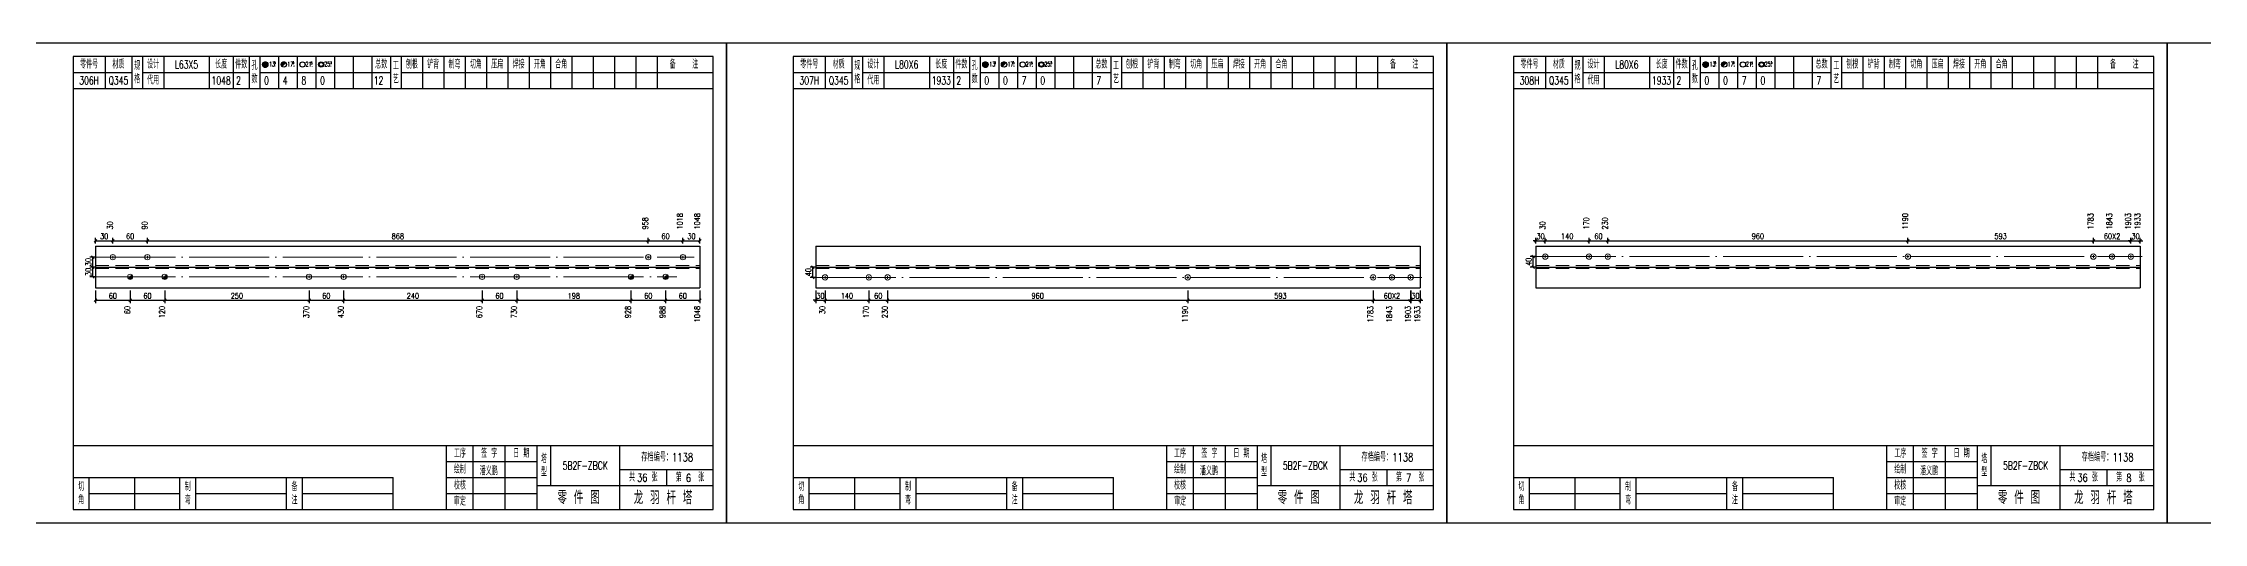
# Model space of a CAD drawing. Header units: millimetres. Extents: x 0 to 30240, y -10896 to -1348.
# Drawn here: x 1364 to 2174, y -2530 to -2350 of the extents above; entities that cross this region are included whole.
import ezdxf
from ezdxf.enums import TextEntityAlignment as Align

# ---------------------------------------------------------------- set-up
doc = ezdxf.new("R2010")
doc.units = ezdxf.units.MM
doc.header["$LTSCALE"] = 20
doc.header["$PDMODE"] = 1
doc.linetypes.add('DASHDOT2X', pattern=[1.75, 1.5, -0.125, 0, -0.125])
doc.linetypes.add('HIDDEN', pattern=[0.375, 0.25, -0.125])
for name, color, linetype, lineweight in [('1', 7, 'Continuous', 25), ('11', 3, 'Continuous', 13), ('2', 1, 'HIDDEN', 13), ('5', 1, 'Continuous', 13), ('7', 2, 'DASHDOT2X', 13)]:
    doc.layers.add(name, color=color, linetype=linetype, lineweight=lineweight)
doc.styles.get("Standard").update_dxf_attribs({"font": 'simplex', "width": 0.7, "bigfont": 'gbhzfs.shx'})
doc.styles.add('SYMBOL_TXT', font='txt.shx', dxfattribs={"width": 0.6})
doc.styles.add('TITLE_TXT', font='simplex.shx', dxfattribs={"width": 0.75, "height": 2.5, "bigfont": 'gbhzfs.shx'})
doc.dimstyles.get("Standard").update_dxf_attribs({"dimtxt": 2.1, "dimasz": 1, "dimexe": 1.05, "dimexo": 0, "dimgap": 0.63, "dimtad": 1, "dimzin": 0, "dimdsep": 46, "dimtxsty": 'standard', "dimblk": 'OBLIQUE', "dimblk1": 'OBLIQUE', "dimblk2": 'OBLIQUE', "dimcen": 0.09, "dimadec": 0, "dimazin": 0, "dimtfac": 1, "dimtdec": 1, "dimtix": 1, "dimtmove": 0, "dimatfit": 3, "dimfxl": 0, "dimtolj": 1, "dimtzin": 0, "dimarcsym": 0})
pattern_1 = [(0, (-3, 0), (0, 0.0125), [])]

# ---------------------------------------------------------------- blocks, each defined once
blk = doc.blocks.new('M12_HOLE')
h = blk.add_hatch()
h.set_pattern_fill('LINE', scale=0.1, style=0)
h.set_pattern_definition(pattern_1)
h.paths.add_polyline_path([(-5, 0, 1), (-1, 0, 1)])
at = {"color": 7}
blk.add_circle((-3, 0), 2, dxfattribs=at)
at = {"color": 7, "attachment_point": 1, "style": 'SYMBOL_TXT'}
for s, insert, char_height, width in [('13\\f??|b0|i0|c0|p54;.', (-0.1, 2.1), 3.5, 5.707), ('5', (3.7, 2.3), 1.8, 2.931)]:
    blk.add_mtext(s, dxfattribs=dict(at, insert=insert, char_height=char_height, width=width))
blk = doc.blocks.new('M16_HOLE')
h = blk.add_hatch()
h.set_pattern_fill('LINE', scale=0.1, style=0)
h.set_pattern_definition(pattern_1)
h.paths.add_polyline_path([(-1.6, 1.4, 0.668179), (-5, 0, 0.198912), (-4.4, -1.4)])
at = {"color": 7}
blk.add_circle((-3, 0), 2, dxfattribs=at)
at = {"color": 7, "attachment_point": 1, "style": 'SYMBOL_TXT'}
for s, insert, char_height, width in [('17.', (-0.4, 2.1), 3.5, 6.316), ('5', (3.6, 2.3), 1.8, 1.822)]:
    blk.add_mtext(s, dxfattribs=dict(at, insert=insert, char_height=char_height, width=width))
blk = doc.blocks.new('M20_HOLE')
at = {"color": 7}
blk.add_circle((-3, 0), 2, dxfattribs=at)
at = {"color": 7, "attachment_point": 1, "style": 'SYMBOL_TXT'}
for s, insert, char_height, width in [('21.', (-0.7, 2), 3.5, 6.074), ('5', (3.3, 2), 1.8, 1.458)]:
    blk.add_mtext(s, dxfattribs=dict(at, insert=insert, char_height=char_height, width=width))
blk = doc.blocks.new('M24_HOLE')
at = {"color": 7}
for radius in [2, 1.5]:
    blk.add_circle((-3, 0), radius, dxfattribs=at)
at = {"color": 7, "attachment_point": 1, "style": 'SYMBOL_TXT'}
for s, insert, char_height, width in [('25.', (-0.7, 2.1), 3.5, 2.429), ('5', (3.9, 2.3), 1.8, 1.944)]:
    blk.add_mtext(s, dxfattribs=dict(at, insert=insert, char_height=char_height, width=width))
blk = doc.blocks.new('JgCard')
for p, q in [((270, 180), (0, 180)), ((0, 180), (0, 0)), ((270, 0), (270, 180)), ((265, 175), (25, 175)), ((25, 175), (25, 5)), ((37, 175), (37, 163)), ((47, 175), (47, 163)), ((51, 175), (51, 163)), ((59, 175), (59, 163)), ((76, 175), (76, 163)), ((85, 175), (85, 163)), ((91, 175), (91, 163)), ((95, 175), (95, 163)), ((102, 175), (102, 163)), ((109, 175), (109, 163)), ((116, 175), (116, 163)), ((123, 175), (123, 163)), ((130, 175), (130, 163)), ((137, 175), (137, 163)), ((144, 175), (144, 163)), ((148, 175), (148, 163)), ((156, 175), (156, 163)), ((164, 175), (164, 163)), ((172, 175), (172, 163)), ((180, 175), (180, 163)), ((188, 175), (188, 163)), ((196, 175), (196, 163)), ((204, 175), (204, 163)), ((212, 175), (212, 163)), ((220, 175), (220, 163)), ((228, 175), (228, 163)), ((236, 175), (236, 163)), ((244, 175), (244, 163)), ((265, 5), (265, 175)), ((25, 169), (47, 169)), ((25, 163), (265, 163)), ((51, 169), (91, 169)), ((95, 169), (144, 169)), ((148, 169), (265, 169)), ((25, 29), (265, 29)), ((165, 5), (165, 29)), ((175, 5), (175, 29)), ((187, 5), (187, 29)), ((199, 5), (199, 29)), ((204, 29), (204, 14)), ((230, 5), (230, 29)), ((25, 17), (145, 17)), ((31, 5), (31, 17)), ((48, 17), (48, 5)), ((65, 5), (65, 17)), ((71, 5), (71, 17)), ((105, 5), (105, 17)), ((111, 5), (111, 17)), ((145, 5), (145, 17)), ((165, 23), (199, 23)), ((165, 17), (199, 17)), ((230, 20), (265, 20)), ((247.5, 20), (247.5, 14)), ((31, 11), (65, 11)), ((71, 11), (105, 11)), ((111, 11), (145, 11)), ((165, 11), (199, 11)), ((199, 14), (265, 14)), ((0, 0), (270, 0)), ((25, 5), (265, 5))]:
    blk.add_line(p, q)
blk.add_lwpolyline([(96.03, 171.99, -1), (98.03, 171.99, -1)], format="xyb", close=True)
blk.add_point((145, 96))
at = {"xscale": 0.5, "yscale": 0.5, "zscale": 0.5}
for name, p in [('M12_HOLE', (98.53, 171.99)), ('M16_HOLE', (105.5, 172)), ('M20_HOLE', (112.5, 172)), ('M24_HOLE', (119.5, 172))]:
    blk.add_blockref(name, p, dxfattribs=at)
at = {"style": 'TITLE_TXT', "width": 0.75}
for s, height, p in [('存档编号：1138', 3.076, (238.02, 23.07)), ('潘义鹏', 3, (177.45, 17.91)), ('龙 羽 杆 塔', 5, (235.17, 6.97))]:
    blk.add_text(s, height=height, dxfattribs=at).set_placement(p)
at = {"attachment_point": 5, "style": 'TITLE_TXT'}
for s, insert, char_height, width in [('零件号', (31, 172), 3, 15), ('材质', (42, 172), 3, 8), ('规格', (49, 169), 3, 4), ('设计', (55, 172), 3, 8), ('长度', (80.5, 172), 3, 8), ('件数', (88, 172), 3, 6), ('孔数', (93, 169), 3, 4), ('总数', (140.5, 172), 3, 7), ('工\\P艺', (146, 169), 3, 4), ('刨根', (152, 172), 3, 8), ('铲背', (160, 172), 3, 8), ('制弯', (168, 172), 3, 8), ('切角', (176, 172), 3, 8), ('压扁', (184, 172), 3, 8), ('焊接', (192, 172), 3, 8), ('开角', (200, 172), 3, 8), ('合角', (208, 172), 3, 8), ('备    注', (254, 172), 3, 22), ('代用', (55, 166), 3, 8), ('工序', (170, 26), 3, 10), ('签 字', (181, 26), 3, 12), ('日 期', (193, 26), 3, 12), ('塔\\P型', (201.5, 21.5), 3, 5), ('绘制', (170, 20), 3, 10), ('共    张', (238.75, 17), 3, 17.5), ('第    张', (256.25, 17), 3, 17.5), ('切\\P角', (28, 11), 3, 6), ('制\\P弯', (68, 11), 3, 6), ('备\\P注', (108, 11), 3, 6), ('校核', (170, 14), 3, 10), ('审定', (170, 8), 3, 10), ('零 件 图', (214.5, 9.5), 5, 31)]:
    blk.add_mtext(s, dxfattribs=dict(at, insert=insert, char_height=char_height, width=width))
blk = doc.blocks.new('M16')
for p, q in [((-0.71, -0.71), (0.71, 0.71)), ((-0.4, 0), (0.4, 0)), ((0, 0.4), (0, -0.4))]:
    blk.add_line(p, q)
blk.add_circle((0, 0), 1)
for radius in [0.8, 0.6, 0.4, 0.2]:
    blk.add_arc((0, 0), radius, 225, 45)
blk = doc.blocks.new('M20')
for p, q in [((-0.5, 0), (0.5, 0)), ((0, -0.5), (0, 0.5))]:
    blk.add_line(p, q)
blk.add_circle((0, 0), 1)
blk = doc.blocks.new('_Oblique')
at = {"color": 0, "linetype": 'ByBlock', "lineweight": -2}
blk.add_line((-0.5, -0.5), (0.5, 0.5), dxfattribs=at)
blk = doc.blocks.new('*D728')
at = {"layer": '11', "color": 0, "lineweight": -2}
for p, q in [((1653.4, -2443.27), (1653.4, -2448)), ((1656.92, -2443.27), (1656.92, -2448)), ((1653.4, -2446.95), (1652.4, -2446.95)), ((1653.4, -2446.95), (1656.92, -2446.95)), ((1656.92, -2446.95), (1657.92, -2446.95))]:
    blk.add_line(p, q, dxfattribs=at)
at = {"layer": 'Defpoints', "color": 0}
for p in [(1653.4, -2443.27), (1656.92, -2443.27), (1656.92, -2446.95)]:
    blk.add_point(p, dxfattribs=at)
at = {"layer": '11', "color": 0, "lineweight": -2}
blk.add_blockref('_Oblique', (1653.4, -2446.95), dxfattribs=at)
at = {"layer": '11', "color": 0, "lineweight": -2, "rotation": 180}
blk.add_blockref('_Oblique', (1656.92, -2446.95), dxfattribs=at)
at = {"layer": '11', "color": 0, "insert": (1655.16, -2445.27), "char_height": 2.1, "attachment_point": 5}
blk.add_mtext('\\A1;30', dxfattribs=at)
blk = doc.blocks.new('*D734')
at = {"layer": '11', "color": 0, "lineweight": -2}
for p, q in [((1876.45, -2443.27), (1876.45, -2448)), ((1880, -2443.27), (1880, -2448)), ((1876.45, -2446.95), (1875.45, -2446.95)), ((1876.45, -2446.95), (1880, -2446.95)), ((1880, -2446.95), (1881, -2446.95))]:
    blk.add_line(p, q, dxfattribs=at)
at = {"layer": 'Defpoints', "color": 0}
for p in [(1876.45, -2443.27), (1880, -2443.27), (1880, -2446.95)]:
    blk.add_point(p, dxfattribs=at)
at = {"layer": '11', "color": 0, "lineweight": -2}
blk.add_blockref('_Oblique', (1876.45, -2446.95), dxfattribs=at)
at = {"layer": '11', "color": 0, "lineweight": -2, "rotation": 180}
blk.add_blockref('_Oblique', (1880, -2446.95), dxfattribs=at)
at = {"layer": '11', "color": 0, "insert": (1878.22, -2445.27), "char_height": 2.1, "attachment_point": 5}
blk.add_mtext('\\A1;30', dxfattribs=at)
blk = doc.blocks.new('*D736')
at = {"layer": '11', "color": 0, "lineweight": -2}
for p, q in [((1923.4, -2424.58), (1922.4, -2424.58)), ((1923.4, -2425.63), (1923.4, -2423.53)), ((1923.4, -2424.58), (1926.92, -2424.58)), ((1926.92, -2425.63), (1926.92, -2423.53)), ((1926.92, -2424.58), (1927.92, -2424.58))]:
    blk.add_line(p, q, dxfattribs=at)
at = {"layer": 'Defpoints', "color": 0}
for p in [(1923.4, -2425.63), (1926.92, -2424.58), (1926.92, -2425.63)]:
    blk.add_point(p, dxfattribs=at)
at = {"layer": '11', "color": 0, "lineweight": -2}
blk.add_blockref('_Oblique', (1923.4, -2424.58), dxfattribs=at)
at = {"layer": '11', "color": 0, "lineweight": -2, "rotation": 180}
blk.add_blockref('_Oblique', (1926.92, -2424.58), dxfattribs=at)
at = {"layer": '11', "color": 0, "insert": (1925.16, -2422.9), "char_height": 2.1, "attachment_point": 5}
blk.add_mtext('\\A1;30', dxfattribs=at)
blk = doc.blocks.new('*D742')
at = {"layer": '11', "color": 0, "lineweight": -2}
for p, q in [((2146.45, -2424.58), (2145.45, -2424.58)), ((2146.45, -2425.63), (2146.45, -2423.53)), ((2146.45, -2424.58), (2150, -2424.58)), ((2150, -2425.63), (2150, -2423.53)), ((2150, -2424.58), (2151, -2424.58))]:
    blk.add_line(p, q, dxfattribs=at)
at = {"layer": 'Defpoints', "color": 0}
for p in [(2146.45, -2425.63), (2150, -2424.58), (2150, -2425.63)]:
    blk.add_point(p, dxfattribs=at)
at = {"layer": '11', "color": 0, "lineweight": -2}
blk.add_blockref('_Oblique', (2146.45, -2424.58), dxfattribs=at)
at = {"layer": '11', "color": 0, "lineweight": -2, "rotation": 180}
blk.add_blockref('_Oblique', (2150, -2424.58), dxfattribs=at)
at = {"layer": '11', "color": 0, "insert": (2148.22, -2422.9), "char_height": 2.1, "attachment_point": 5}
blk.add_mtext('\\A1;30', dxfattribs=at)

msp = doc.modelspace()

# ---------------------------------------------------------------- linework, layer by layer
at = {"layer": '1'}
for p, q in [((1383.4, -2426.685), (1383.4, -2442.225)), ((1383.4, -2426.685), (1610, -2426.685)), ((1610, -2426.685), (1610, -2442.225)), ((1653.4, -2426.685), (1653.4, -2442.225)), ((1653.4, -2426.685), (1880, -2426.685)), ((1880, -2426.685), (1880, -2442.225)), ((1923.4, -2426.685), (1923.4, -2442.225)), ((1923.4, -2426.685), (2150, -2426.685)), ((2150, -2426.685), (2150, -2442.225)), ((1383.4, -2434.455), (1610, -2434.455)), ((1653.4, -2434.455), (1880, -2434.455)), ((1923.4, -2434.455), (2150, -2434.455)), ((1383.4, -2442.225), (1610, -2442.225)), ((1653.4, -2442.225), (1880, -2442.225)), ((1923.4, -2442.225), (2150, -2442.225))]:
    msp.add_line(p, q, dxfattribs=at)
at = {"layer": '2'}
for p, q in [((1383.4, -2433.838), (1610, -2433.838)), ((1383.4, -2435.071), (1610, -2435.071)), ((1653.4, -2433.872), (1880, -2433.872)), ((1653.4, -2435.038), (1880, -2435.038)), ((1923.4, -2433.872), (2150, -2433.872)), ((1923.4, -2435.038), (2150, -2435.038))]:
    msp.add_line(p, q, dxfattribs=at)
at = {"layer": '7'}
for p, q in [((1383.4, -2430.755), (1607.816, -2430.755)), ((1923.4, -2430.57), (2150.648, -2430.57)), ((1383.4, -2438.155), (1601.327, -2438.155)), ((1653.4, -2438.34), (1880.648, -2438.34))]:
    msp.add_line(p, q, dxfattribs=at)

# ---------------------------------------------------------------- block references
at = {"layer": '1'}
for p in [(1350, -2530.455), (1620, -2530.455), (1890, -2530.455), (2160, -2530.455)]:
    msp.add_blockref('JgCard', p, dxfattribs=at)
at = {"layer": '5'}
for name, p in [('M20', (1389.89, -2430.755)), ('M20', (1402.869, -2430.755)), ('M20', (1590.637, -2430.755)), ('M20', (1603.616, -2430.755)), ('M20', (1926.916, -2430.57)), ('M20', (1943.325, -2430.57)), ('M20', (1950.358, -2430.57)), ('M20', (2062.878, -2430.57)), ('M20', (2132.383, -2430.57)), ('M20', (2139.415, -2430.57)), ('M20', (2146.448, -2430.57)), ('M16', (1396.379, -2438.155)), ('M16', (1409.359, -2438.155)), ('M20', (1463.439, -2438.155)), ('M20', (1476.419, -2438.155)), ('M20', (1528.336, -2438.155)), ('M20', (1541.315, -2438.155)), ('M16', (1584.147, -2438.155)), ('M16', (1597.127, -2438.155)), ('M20', (1656.916, -2438.34)), ('M20', (1673.325, -2438.34)), ('M20', (1680.358, -2438.34)), ('M20', (1792.878, -2438.34)), ('M20', (1862.383, -2438.34)), ('M20', (1869.415, -2438.34)), ('M20', (1876.448, -2438.34))]:
    msp.add_blockref(name, p, dxfattribs=at)

# ---------------------------------------------------------------- texts
at = {"style": 'TITLE_TXT', "width": 0.75}
for s, p in [('36', (1586.438, -2515.024)), ('6', (1604.744, -2515.114)), ('36', (1856.438, -2515.024)), ('7', (1874.744, -2515.114)), ('36', (2126.438, -2515.024)), ('8', (2144.744, -2515.114))]:
    msp.add_text(s, height=3, dxfattribs=at).set_placement(p)
at = {"layer": '1', "width": 0.7}
for s, p in [('L63X5', (1417.5, -2358.455)), ('L80X6', (1687.5, -2358.455)), ('L80X6', (1957.5, -2358.455)), ('306H', (1381, -2364.455)), ('Q345', (1392, -2364.455)), ('1048', (1430.5, -2364.455)), ('2', (1437, -2364.455)), ('0', (1447.5, -2364.455)), ('4', (1454.5, -2364.455)), ('8', (1461.5, -2364.455)), ('0', (1468.5, -2364.455)), ('12', (1489.5, -2364.455)), ('307H', (1651, -2364.455)), ('Q345', (1662, -2364.455)), ('1933', (1700.5, -2364.455)), ('2', (1707, -2364.455)), ('0', (1717.5, -2364.455)), ('0', (1724.5, -2364.455)), ('7', (1731.5, -2364.455)), ('0', (1738.5, -2364.455)), ('7', (1759.5, -2364.455)), ('308H', (1921, -2364.455)), ('Q345', (1932, -2364.455)), ('1933', (1970.5, -2364.455)), ('2', (1977, -2364.455)), ('0', (1987.5, -2364.455)), ('0', (1994.5, -2364.455)), ('7', (2001.5, -2364.455)), ('0', (2008.5, -2364.455)), ('7', (2029.5, -2364.455))]:
    msp.add_text(s, height=3, dxfattribs=at).set_placement(p, align=Align.MIDDLE_CENTER)
for s, p in [('30', (1389.89, -2420.385)), ('90', (1402.869, -2420.385)), ('958', (1590.531, -2420.385)), ('1018', (1603.51, -2420.385)), ('1048', (1610, -2420.385)), ('30', (1926.919, -2420.385)), ('170', (1943.325, -2420.385)), ('230', (1950.358, -2420.385)), ('1190', (2062.877, -2420.385)), ('1783', (2132.412, -2420.385)), ('1843', (2139.445, -2420.385)), ('1903', (2146.477, -2420.385)), ('1933', (2150, -2420.385))]:
    msp.add_text(s, height=2.1, rotation=90, dxfattribs=at).set_placement(p)
for s, p in [('60', (1396.379, -2449.05)), ('120', (1409.359, -2449.05)), ('370', (1463.439, -2449.05)), ('430', (1476.419, -2449.05)), ('670', (1528.336, -2449.05)), ('730', (1541.315, -2449.05)), ('928', (1584.041, -2449.05)), ('988', (1597.021, -2449.05)), ('1048', (1610, -2449.05)), ('30', (1656.919, -2449.05)), ('170', (1673.332, -2449.05)), ('230', (1680.365, -2449.05)), ('1190', (1792.877, -2449.05)), ('1783', (1862.412, -2449.05)), ('1843', (1869.445, -2449.05)), ('1903', (1876.477, -2449.05)), ('1933', (1880, -2449.05))]:
    msp.add_text(s, height=2.1, rotation=90, dxfattribs=at).set_placement(p, align=Align.RIGHT)
at = {"layer": '1', "char_height": 3, "width": 26, "attachment_point": 5}
for insert in [(1567, -2508.955), (1837, -2508.955), (2107, -2508.955)]:
    msp.add_mtext('5B2F-ZBCK', dxfattribs=dict(at, insert=insert))

# ---------------------------------------------------------------- dimensions: what is measured, and where the dimension line sits
at = {"layer": '1'}
for base, p1, p2, text in [((1382.35, -2430.755), (1383.35, -2434.455), (1383.35, -2430.755), '30'), ((1382.35, -2434.455), (1383.35, -2438.155), (1383.35, -2434.455), '30'), ((1652.35, -2434.455), (1653.35, -2438.34), (1653.35, -2434.455), '40'), ((1922.35, -2430.57), (1923.35, -2434.455), (1923.35, -2430.57), '40')]:
    msp.add_linear_dim(base=base, p1=p1, p2=p2, angle=90, text=text, dimstyle='standard', dxfattribs=at).render()
at = {"layer": '11'}
for base, p1, p2, text in [((1389.89, -2424.585), (1383.4, -2425.635), (1389.89, -2425.635), '30'), ((1402.869, -2424.585), (1389.89, -2425.635), (1402.869, -2425.635), '60'), ((1590.637, -2424.585), (1402.869, -2425.635), (1590.637, -2425.635), '868'), ((1603.616, -2424.585), (1590.637, -2425.635), (1603.616, -2425.635), '60'), ((1610, -2424.585), (1603.616, -2425.635), (1610, -2425.635), '30'), ((1943.325, -2424.585), (1926.916, -2425.635), (1943.325, -2425.635), '140'), ((1950.358, -2424.585), (1943.325, -2425.635), (1950.358, -2425.635), '60'), ((2062.878, -2424.585), (1950.358, -2425.635), (2062.878, -2425.635), '960'), ((2132.383, -2424.585), (2062.878, -2425.635), (2132.383, -2425.635), '593'), ((2146.448, -2424.585), (2132.383, -2425.635), (2146.448, -2425.635), '60X2'), ((1396.379, -2446.95), (1383.4, -2443.275), (1396.379, -2443.275), '60'), ((1409.359, -2446.95), (1396.379, -2443.275), (1409.359, -2443.275), '60'), ((1463.439, -2446.95), (1409.359, -2443.275), (1463.439, -2443.275), '250'), ((1476.419, -2446.95), (1463.439, -2443.275), (1476.419, -2443.275), '60'), ((1528.336, -2446.95), (1476.419, -2443.275), (1528.336, -2443.275), '240'), ((1541.315, -2446.95), (1528.336, -2443.275), (1541.315, -2443.275), '60'), ((1584.147, -2446.95), (1541.315, -2443.275), (1584.147, -2443.275), '198'), ((1597.127, -2446.95), (1584.147, -2443.275), (1597.127, -2443.275), '60'), ((1610, -2446.95), (1597.127, -2443.275), (1610, -2443.275), '60'), ((1673.325, -2446.95), (1656.916, -2443.275), (1673.325, -2443.275), '140'), ((1680.358, -2446.95), (1673.325, -2443.275), (1680.358, -2443.275), '60'), ((1792.878, -2446.95), (1680.358, -2443.275), (1792.878, -2443.275), '960'), ((1862.383, -2446.95), (1792.878, -2443.275), (1862.383, -2443.275), '593'), ((1876.448, -2446.95), (1862.383, -2443.275), (1876.448, -2443.275), '60X2')]:
    msp.add_linear_dim(base=base, p1=p1, p2=p2, text=text, dimstyle='standard', dxfattribs=at).render()
for base, p1, p2, picture, middle in [((1926.916, -2424.585), (1923.4, -2425.635), (1926.916, -2425.635), '*D736', (1925.158, -2422.905)), ((2150, -2424.585), (2146.448, -2425.635), (2150, -2425.635), '*D742', (2148.224, -2422.905)), ((1656.916, -2446.95), (1653.4, -2443.275), (1656.916, -2443.275), '*D728', (1655.158, -2445.27)), ((1880, -2446.95), (1876.448, -2443.275), (1880, -2443.275), '*D734', (1878.224, -2445.27))]:
    dim = msp.add_linear_dim(base=base, p1=p1, p2=p2, text='30', dimstyle='standard', dxfattribs=at)
    dim.commit()
    dim.dimension.update_dxf_attribs({"geometry": picture, "text_midpoint": middle})

doc.saveas('drawing.dxf')
